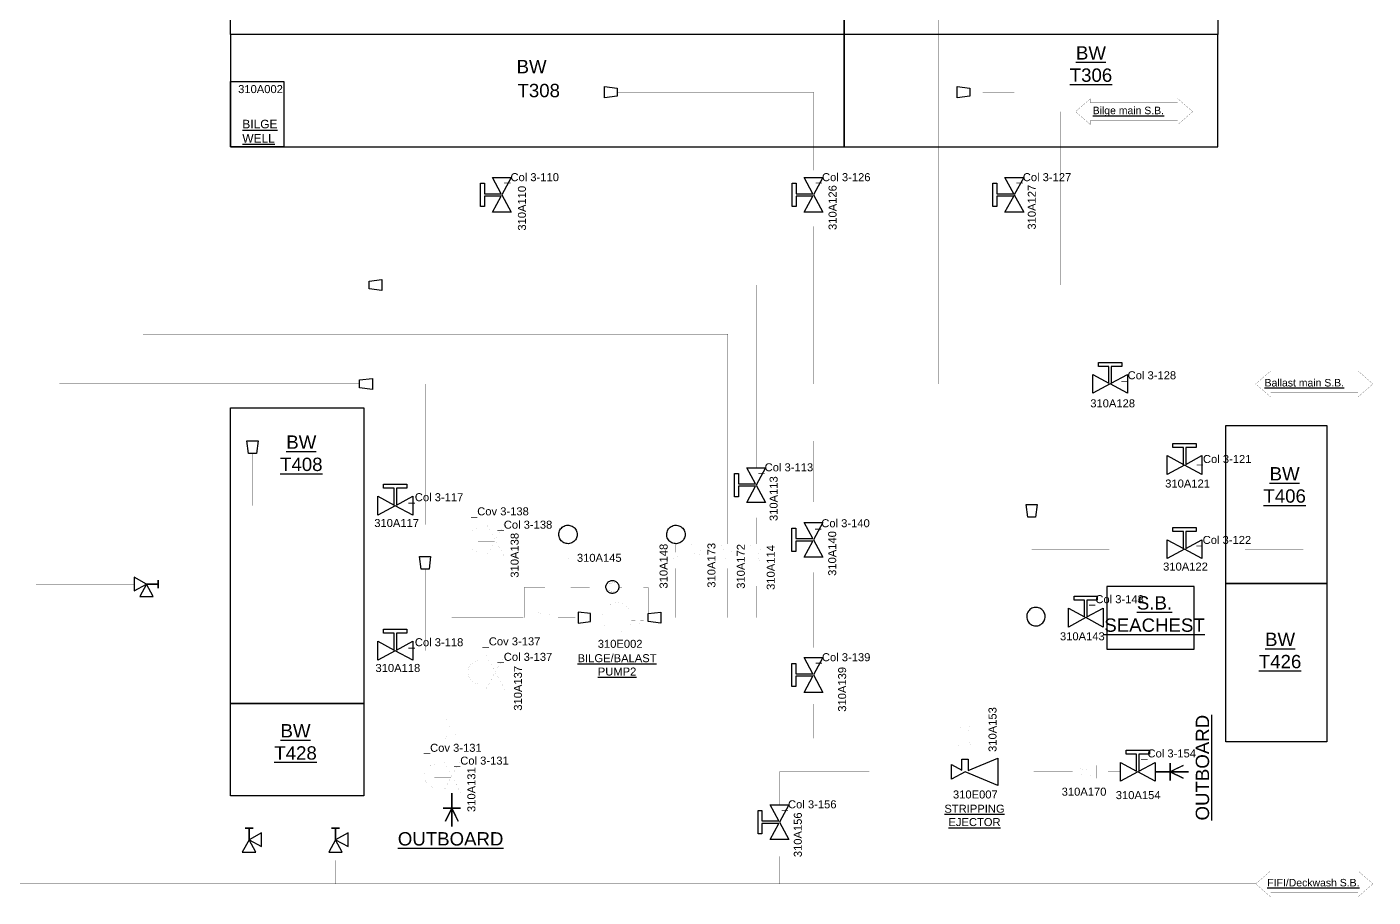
# Model space of a CAD drawing. Extents: x 129096 to 133654, y 117285 to 120851.
# Drawn here: x 131131 to 133654, y 117285 to 118915 of the extents above; entities that cross this region are included whole.
import ezdxf

# ---------------------------------------------------------------- set-up
doc = ezdxf.new("R2010")
doc.units = 0
doc.header["$MEASUREMENT"] = 0
for name, color, linetype in [('Ballast', 80, 'CONTINUOUS'), ('Bilge - Ballast', 233, 'CONTINUOUS'), ('FIFI-BAllast', 13, 'CONTINUOUS')]:
    doc.layers.add(name, color=color, linetype=linetype)
doc.layers.add('Bilge', color=50, linetype='CONTINUOUS', plot=False)
doc.layers.add('FIFI', color=10, linetype='CONTINUOUS', plot=False)
doc.styles.add('ARIAL', font='ARIAL.TTF', dxfattribs={"height": 12})

msp = doc.modelspace()

# ---------------------------------------------------------------- linework, layer by layer
at = {"layer": 'Ballast', "linetype": 'Continuous'}
for points, const_width in [([(132033, 120189.5), (132033, 120270), (132840.2, 120270), (132840.2, 118246.3), (132840.2, 120270), (132033, 120270), (132033, 120189.5)], 0.3), ([(132009.1, 117674.3), (132009.1, 117582.6), (132773.6, 117582.6), (132773.6, 119602.2), (132773.6, 117582.6), (132009.1, 117582.6), (132009.1, 117674.3)], 0.3), ([(132605.5, 118633), (132605.5, 118793), (132237.7, 118793), (132605.5, 118793), (132605.5, 118633)], 0.3), ([(132898.6, 118793), (132981.7, 118793), (132981.7, 118633), (132981.7, 118793), (132898.6, 118793)], 0.3), ([(132605.5, 118567.9), (132605.5, 118246.3), (132605.5, 118567.9)], 0.3), ([(132981.7, 118567.9), (132981.7, 118246.3), (132981.7, 118567.9)], 0.3), ([(133462.1, 118263), (133462.1, 118270.7), (133434, 118246.3), (133462.1, 118221.9), (133462.1, 118229.7), (133625.6, 118229.7), (133625.6, 118221.9), (133653.7, 118246.3), (133625.6, 118270.7), (133625.6, 118263), (133462.1, 118263)], 0.3), ([(131186.3, 118246.4), (131754.9, 118246.4), (131186.3, 118246.4)], 0.3), ([(131778.7, 118246.3), (132369, 118246.3), (131778.7, 118246.3)], 0.3), ([(131877.6, 117922.8), (131877.6, 118246.3), (131877.6, 117922.8)], 0.3), ([(132401.1, 118246.3), (132434.8, 118246.3), (132401.1, 118246.3)], 0.3), ([(132454.6, 118246.3), (132488.3, 118246.3), (132454.6, 118246.3)], 0.3), ([(132517.4, 118246.3), (132756.3, 118246.3), (132517.4, 118246.3)], 0.3), ([(132517.4, 118139.5), (132701.9, 118139.5), (132701.9, 118246.3), (132701.9, 118139.5), (132517.4, 118139.5)], 0.3), ([(132796.6, 118246.3), (133128.6, 118246.3), (132796.6, 118246.3)], 0.3), ([(132889.4, 117612.2), (132889.4, 118246.3), (132889.4, 117612.2)], 0.3), ([(133014.1, 118020.2), (133014.1, 118246.3), (133014.1, 118020.2)], 0.3), ([(133193.6, 118246.3), (133434, 118246.3), (133193.6, 118246.3)], 0.3), ([(132009.1, 117986.1), (132009.1, 118139.5), (132369, 118139.5), (132009.1, 118139.5), (132009.1, 117986.1)], 0.3), ([(132401.1, 118139.5), (132434.8, 118139.5), (132401.1, 118139.5)], 0.3), ([(132454.6, 118139.5), (132488.3, 118139.5), (132454.6, 118139.5)], 0.3), ([(132605.3, 117986.9), (132605.3, 118139.5), (132605.3, 117986.9)], 0.3), ([(131789.2, 118018.3), (131554.1, 118018.3), (131554.1, 118116.1), (131554.1, 118018.3), (131789.2, 118018.3)], 0.3), ([(133268.1, 118094.4), (133014.1, 118094.4), (133268.1, 118094.4)], 0.3), ([(133333.2, 118094.4), (133413.3, 118094.4), (133333.2, 118094.4)], 0.3), ([(131854.3, 118018.3), (131877.6, 118018.3), (131854.3, 118018.3)], 0.3), ([(133268.1, 117936.8), (133014.1, 117936.8), (133014.1, 117996.5), (133014.1, 117936.8), (133268.1, 117936.8)], 0.3), ([(133333.2, 117936.8), (133523.1, 117936.8), (133523.1, 117872.3), (133523.1, 117936.8), (133333.2, 117936.8)], 0.3), ([(132009.1, 117921.9), (132009.1, 117808.7), (132009.1, 117921.9)], 0.3), ([(132605.3, 117921.9), (132605.3, 117808.6), (132605.3, 117921.9)], 0.3), ([(131854.3, 117746.6), (131877.6, 117746.6), (131877.6, 117899.1), (131877.6, 117746.6), (131854.3, 117746.6)], 0.3), ([(132009.1, 117738.5), (132009.1, 117808.7), (132009.1, 117738.5)], 0.3), ([(132497.9, 117808.6), (132748.2, 117808.6), (132497.9, 117808.6)], 0.3), ([(132605.3, 117733.6), (132605.3, 117808.6), (132605.3, 117733.6)], 0.3), ([(132794, 117808.6), (132873.9, 117808.6), (132794, 117808.6)], 0.3), ([(132909.4, 117808.6), (133005, 117808.6), (132909.4, 117808.6)], 0.3), ([(133082.9, 117808.6), (133039.4, 117808.5), (133082.9, 117808.6)], 0.3), ([(133147.9, 117808.6), (133155.1, 117808.6), (133147.9, 117808.6)], 0.3), ([(131789.2, 117746.6), (131558.8, 117746.6), (131558.8, 117647.5), (131558.8, 117746.6), (131789.2, 117746.6)], 0.3), ([(132605.3, 117668.6), (132605.3, 117582.6), (132605.3, 117668.6)], 0.3), ([(132901.5, 117567.2), (132877.2, 117567.2), (132886.8, 117589.5), (132877.2, 117612.2), (132901.5, 117612.2), (132892, 117589.5), (132901.5, 117567.2)], 0.015), ([(132889.4, 117543.7), (132889.4, 117567.2), (132889.4, 117543.7)], 0.3)]:
    msp.add_lwpolyline(points, close=True, dxfattribs=dict(at, const_width=const_width))
for points in [[(131512.8, 119110.8), (132662.8, 119110.8), (132662.8, 118900.8), (131512.8, 118900.8)], [(132662.8, 119110.8), (133363.3, 119110.8), (133363.3, 118900.8), (132662.8, 118900.8)], [(131512.8, 118690.8), (132662.8, 118690.8), (132662.8, 118900.8), (131512.8, 118900.8)], [(132662.8, 118690.8), (133363.3, 118690.8), (133363.3, 118900.8), (132662.8, 118900.8)], [(132237.7, 118785.6), (132214, 118782.6), (132214, 118803.4), (132237.7, 118800.4)], [(132898.6, 118785.6), (132874.8, 118782.6), (132874.8, 118803.4), (132898.6, 118800.4)], [(131754.9, 118253.8), (131778.7, 118256.7), (131778.7, 118236), (131754.9, 118239)], [(131512.8, 118201.8), (131762.8, 118201.8), (131762.8, 117647.5), (131512.8, 117647.5)], [(133378.1, 118168.7), (133567.4, 118168.7), (133567.4, 117872.3), (133378.1, 117872.3)], [(131546.7, 118116.1), (131543.7, 118139.9), (131564.5, 118139.9), (131561.5, 118116.1)], [(133006.7, 117996.5), (133003.7, 118020.3), (133024.5, 118020.2), (133021.5, 117996.5)], [(131870.2, 117899.1), (131867.2, 117922.8), (131888, 117922.8), (131885, 117899.1)], [(133155.1, 117749.3), (133318.4, 117749.3), (133318.4, 117866.7), (133155.1, 117866.7)], [(133378.1, 117872.3), (133567.4, 117872.3), (133567.4, 117575.9), (133378.1, 117575.9)], [(131512.8, 117647.5), (131762.8, 117647.5), (131762.8, 117474.5), (131512.8, 117474.5)]]:
    msp.add_lwpolyline(points, close=True, dxfattribs=at)
at = {"layer": 'Ballast'}
for points in [[(132565.1, 118578.7), (132565.1, 118622.2), (132572.6, 118622.2), (132572.6, 118602.7), (132604.3, 118602.7), (132587.9, 118633), (132623, 118633), (132605.5, 118600.4), (132623, 118567.9), (132587.9, 118567.9), (132604.3, 118598.2), (132572.6, 118598.2), (132572.6, 118578.7), (132565.1, 118578.7)], [(132941.3, 118578.7), (132941.3, 118622.2), (132948.8, 118622.2), (132948.8, 118602.7), (132980.5, 118602.7), (132964.1, 118633), (132999.2, 118633), (132981.7, 118600.4), (132999.2, 118567.9), (132964.1, 118567.9), (132980.5, 118598.2), (132948.8, 118598.2), (132948.8, 118578.7), (132941.3, 118578.7)], [(133139.3, 118286.7), (133182.9, 118286.7), (133182.9, 118279.2), (133163.4, 118279.2), (133163.4, 118247.6), (133193.6, 118263.9), (133193.6, 118228.8), (133161.1, 118246.3), (133128.6, 118228.8), (133128.6, 118263.9), (133158.8, 118247.6), (133158.8, 118279.2), (133139.3, 118279.2), (133139.3, 118286.7)], [(133278.9, 118134.8), (133322.4, 118134.8), (133322.4, 118127.3), (133302.9, 118127.3), (133302.9, 118095.6), (133333.2, 118112), (133333.2, 118076.9), (133300.6, 118094.4), (133268.1, 118076.9), (133268.1, 118112), (133298.4, 118095.6), (133298.4, 118127.3), (133278.9, 118127.3), (133278.9, 118134.8)], [(131799.9, 118058.7), (131843.5, 118058.7), (131843.5, 118051.2), (131824, 118051.2), (131824, 118019.5), (131854.3, 118035.9), (131854.3, 118000.8), (131821.7, 118018.3), (131789.2, 118000.8), (131789.2, 118035.9), (131819.5, 118019.5), (131819.5, 118051.2), (131799.9, 118051.2), (131799.9, 118058.7)], [(132564.9, 117932.6), (132564.9, 117976.2), (132572.4, 117976.2), (132572.4, 117956.7), (132604.1, 117956.7), (132587.7, 117986.9), (132622.8, 117986.9), (132605.3, 117954.4), (132622.8, 117921.9), (132587.7, 117921.9), (132604.1, 117952.1), (132572.4, 117952.1), (132572.4, 117932.6), (132564.9, 117932.6)], [(133278.9, 117977.2), (133322.4, 117977.2), (133322.4, 117969.7), (133302.9, 117969.7), (133302.9, 117938.1), (133333.2, 117954.4), (133333.2, 117919.3), (133300.6, 117936.8), (133268.1, 117919.3), (133268.1, 117954.4), (133298.4, 117938.1), (133298.4, 117969.7), (133278.9, 117969.7), (133278.9, 117977.2)], [(133025.6, 117793.5), (133027.7, 117794.1), (133029.8, 117794.9), (133031.6, 117796), (133033.4, 117797.3), (133035, 117798.8), (133036.3, 117800.5), (133037.5, 117802.3), (133038.4, 117804.3), (133039, 117806.4), (133039.4, 117808.5), (133039.5, 117810.7), (133039.3, 117812.9), (133038.9, 117815), (133038.2, 117817), (133037.2, 117819), (133036.1, 117820.8), (133034.7, 117822.5), (133033, 117823.9), (133031.3, 117825.2), (133029.4, 117826.2), (133027.3, 117827), (133025.2, 117827.5), (133023.1, 117827.8), (133020.9, 117827.7), (133018.7, 117827.4), (133016.6, 117826.9), (133014.6, 117826), (133012.7, 117825), (133011, 117823.7), (133009.4, 117822.2), (133008.1, 117820.5), (133006.9, 117818.6), (133006, 117816.6), (133005.4, 117814.6), (133005, 117812.4), (133004.9, 117810.3), (133005, 117808.1), (133005.5, 117806), (133006.2, 117803.9), (133007.1, 117801.9), (133008.3, 117800.1), (133009.7, 117798.5), (133011.3, 117797), (133013.1, 117795.7), (133015, 117794.7), (133017, 117793.9), (133019.2, 117793.4), (133021.3, 117793.2), (133023.5, 117793.2)], [(133093.6, 117848.9), (133137.2, 117848.9), (133137.2, 117841.5), (133117.7, 117841.5), (133117.7, 117809.8), (133147.9, 117826.1), (133147.9, 117791), (133115.4, 117808.6), (133082.9, 117791), (133082.9, 117826.1), (133113.1, 117809.8), (133113.1, 117841.5), (133093.6, 117841.5), (133093.6, 117848.9)], [(131799.9, 117787), (131843.5, 117787), (131843.5, 117779.5), (131824, 117779.5), (131824, 117747.9), (131854.3, 117764.2), (131854.3, 117729.1), (131821.7, 117746.6), (131789.2, 117729.1), (131789.2, 117764.2), (131819.5, 117747.9), (131819.5, 117779.5), (131799.9, 117779.5), (131799.9, 117787)], [(132564.9, 117679.3), (132564.9, 117722.9), (132572.4, 117722.9), (132572.4, 117703.4), (132604.1, 117703.4), (132587.7, 117733.6), (132622.8, 117733.6), (132605.3, 117701.1), (132622.8, 117668.6), (132587.7, 117668.6), (132604.1, 117698.8), (132572.4, 117698.8), (132572.4, 117679.3), (132564.9, 117679.3)]]:
    msp.add_lwpolyline(points, close=True, dxfattribs=at)
at = {"layer": 'Ballast', "linetype": 'Continuous'}
for points in [[(132007.9, 117956.3, 0.06, 0.06, 0), (131976.7, 117956.3, 0.06, 0.06, 0), (131976.7, 117975.5, 0.06, 0.06, 0.884677), (131976.7, 117932.5, 0.06, 0.06, 0), (131976.7, 117951.8, 0.06, 0.06, 0), (132007.9, 117951.8, 0.06, 0.06, 0), (131991.8, 117921.9, 0, 0, 0), (132026.5, 117921.9, 0.06, 0.06, 0), (132009.1, 117954, 0.06, 0.06, 0), (132026.5, 117986.1, 0, 0, 0), (131991.8, 117986.1, 0.06, 0.06, 0)], [(132007.9, 117708.7, 0.06, 0.06, 0), (131976.7, 117708.7, 0.06, 0.06, 0), (131976.7, 117727.9, 0.06, 0.06, 0.884677), (131976.7, 117684.9, 0.06, 0.06, 0), (131976.7, 117704.2, 0.06, 0.06, 0), (132007.9, 117704.2, 0.06, 0.06, 0), (131991.8, 117674.3, 0, 0, 0), (132026.5, 117674.3, 0.06, 0.06, 0), (132009.1, 117706.4, 0.06, 0.06, 0), (132026.5, 117738.5, 0, 0, 0), (131991.8, 117738.5, 0.06, 0.06, 0)]]:
    msp.add_lwpolyline(points, format="xyseb", close=True, dxfattribs=at)
at = {"layer": 'Bilge', "linetype": 'Continuous'}
for points in [[(131512.8, 118812.7), (131612.8, 118812.7), (131612.8, 118690.8), (131512.8, 118690.8)], [(131773, 118439), (131796.7, 118442), (131796.7, 118421.2), (131773, 118424.3)]]:
    msp.add_lwpolyline(points, close=True, dxfattribs=at)
for points, const_width in [([(131551.5, 118756.3), (131551.5, 118780.6), (131573.8, 118771.1), (131596.4, 118780.6), (131596.4, 118756.3), (131573.8, 118765.8), (131551.5, 118756.3)], 0.015), ([(133124.5, 118773.1), (133124.5, 118780.8), (133096.3, 118756.4), (133124.5, 118732), (133124.5, 118739.8), (133287.9, 118739.8), (133287.9, 118732), (133316, 118756.4), (133287.9, 118780.8), (133287.9, 118773.1), (133124.5, 118773.1)], 0.3), ([(133003.9, 118431.6), (133068.7, 118431.6), (133068.7, 118756.4), (133096.3, 118756.4), (133068.7, 118756.4), (133068.7, 118431.6), (133003.9, 118431.6)], 0.3), ([(132021.6, 118567.9), (132021.6, 118431.6), (132021.6, 118567.9)], 0.3), ([(131183.4, 118431.6), (131773, 118431.6), (131183.4, 118431.6)], 0.3), ([(131796.7, 118431.6), (132497.9, 118431.6), (132497.9, 118089.4), (132497.9, 118431.6), (131796.7, 118431.6)], 0.3), ([(132497.9, 118431.6), (132591.1, 118431.6), (132497.9, 118431.6)], 0.3), ([(132620.9, 118431.6), (132759.4, 118431.6), (132620.9, 118431.6)], 0.3), ([(132787.8, 118431.6), (132826.3, 118431.6), (132787.8, 118431.6)], 0.3), ([(132852.4, 118431.6), (132963.5, 118431.6), (132852.4, 118431.6)], 0.3), ([(131184.9, 118339.7), (132444.7, 118339.7), (132444.7, 117946.7), (132444.7, 118339.7), (131184.9, 118339.7)], 0.3), ([(131184.9, 118284.8), (132387.6, 118284.8), (132387.6, 117946.7), (132387.6, 118284.8), (131184.9, 118284.8)], 0.3), ([(132497.9, 118024.4), (132497.9, 117946.7), (132497.9, 118024.4)], 0.3), ([(132399.7, 117901.7), (132375.4, 117901.7), (132385, 117924), (132375.4, 117946.7), (132399.7, 117946.7), (132390.2, 117924), (132399.7, 117901.7)], 0.015), ([(132456.8, 117901.7), (132432.6, 117901.7), (132442.1, 117924), (132432.6, 117946.7), (132456.8, 117946.7), (132447.3, 117924), (132456.8, 117901.7)], 0.015), ([(132510.1, 117901.7), (132485.8, 117901.7), (132495.3, 117924), (132485.8, 117946.7), (132510.1, 117946.7), (132500.6, 117924), (132510.1, 117901.7)], 0.015), ([(132387.6, 117901.7), (132387.6, 117808.6), (132387.6, 117901.7)], 0.3), ([(132444.7, 117901.7), (132444.7, 117808.6), (132444.7, 117901.7)], 0.3), ([(132497.9, 117901.7), (132497.9, 117808.6), (132497.9, 117901.7)], 0.3)]:
    msp.add_lwpolyline(points, close=True, dxfattribs=dict(at, const_width=const_width))
at = {"layer": 'Bilge', "linetype": 'Continuous', "const_width": 0.3}
msp.add_lwpolyline([(131596.4, 118768.4), (132021.6, 118768.4), (132021.6, 118633), (132021.6, 118768.4), (131596.4, 118768.4)], dxfattribs=at)
at = {"layer": 'Bilge'}
for points in [[(131981.2, 118578.7), (131981.2, 118622.2), (131988.7, 118622.2), (131988.7, 118602.7), (132020.4, 118602.7), (132004, 118633), (132039.1, 118633), (132021.6, 118600.4), (132039.1, 118567.9), (132004, 118567.9), (132020.4, 118598.2), (131988.7, 118598.2), (131988.7, 118578.7), (131981.2, 118578.7)], [(132457.6, 118035.1), (132457.6, 118078.7), (132465.1, 118078.7), (132465.1, 118059.2), (132496.7, 118059.2), (132480.4, 118089.4), (132515.5, 118089.4), (132497.9, 118056.9), (132515.5, 118024.4), (132480.4, 118024.4), (132496.7, 118054.6), (132465.1, 118054.6), (132465.1, 118035.1), (132457.6, 118035.1)]]:
    msp.add_lwpolyline(points, close=True, dxfattribs=at)
at = {"layer": 'Bilge - Ballast'}
for points in [[(132148.8, 117981.4), (132150.9, 117980.8), (132152.9, 117980), (132154.8, 117978.9), (132156.6, 117977.6), (132158.1, 117976.1), (132159.5, 117974.4), (132160.6, 117972.6), (132161.5, 117970.6), (132162.2, 117968.5), (132162.6, 117966.4), (132162.7, 117964.2), (132162.5, 117962), (132162.1, 117959.9), (132161.4, 117957.8), (132160.4, 117955.9), (132159.2, 117954.1), (132157.8, 117952.4), (132156.2, 117950.9), (132154.4, 117949.7), (132152.5, 117948.7), (132150.5, 117947.9), (132148.4, 117947.4), (132146.2, 117947.1), (132144, 117947.2), (132141.9, 117947.5), (132139.8, 117948), (132137.8, 117948.8), (132135.9, 117949.9), (132134.2, 117951.2), (132132.6, 117952.7), (132131.2, 117954.4), (132130.1, 117956.3), (132129.2, 117958.2), (132128.5, 117960.3), (132128.2, 117962.5), (132128, 117964.6), (132128.2, 117966.8), (132128.6, 117968.9), (132129.3, 117971), (132130.3, 117972.9), (132131.5, 117974.8), (132132.9, 117976.4), (132134.5, 117977.9), (132136.3, 117979.1), (132138.2, 117980.2), (132140.2, 117980.9), (132142.3, 117981.5), (132144.5, 117981.7), (132146.7, 117981.7)], [(132351.1, 117981.4), (132353.2, 117980.8), (132355.2, 117980), (132357.1, 117978.9), (132358.8, 117977.6), (132360.4, 117976.1), (132361.7, 117974.4), (132362.9, 117972.6), (132363.8, 117970.6), (132364.4, 117968.5), (132364.8, 117966.4), (132364.9, 117964.2), (132364.7, 117962), (132364.3, 117959.9), (132363.6, 117957.8), (132362.7, 117955.9), (132361.5, 117954.1), (132360.1, 117952.4), (132358.5, 117950.9), (132356.7, 117949.7), (132354.8, 117948.7), (132352.7, 117947.9), (132350.6, 117947.4), (132348.5, 117947.1), (132346.3, 117947.2), (132344.1, 117947.5), (132342, 117948), (132340, 117948.8), (132338.1, 117949.9), (132336.4, 117951.2), (132334.8, 117952.7), (132333.5, 117954.4), (132332.3, 117956.3), (132331.4, 117958.2), (132330.8, 117960.3), (132330.4, 117962.5), (132330.3, 117964.6), (132330.5, 117966.8), (132330.9, 117968.9), (132331.6, 117971), (132332.5, 117972.9), (132333.7, 117974.8), (132335.1, 117976.4), (132336.7, 117977.9), (132338.5, 117979.1), (132340.4, 117980.2), (132342.5, 117980.9), (132344.6, 117981.5), (132346.7, 117981.7), (132348.9, 117981.7)], [(132230.9, 117877.9), (132232.4, 117877.5), (132233.8, 117876.9), (132235.1, 117876.1), (132236.3, 117875.2), (132237.4, 117874.2), (132238.4, 117873), (132239.2, 117871.7), (132239.8, 117870.3), (132240.3, 117868.9), (132240.5, 117867.4), (132240.6, 117865.8), (132240.5, 117864.3), (132240.2, 117862.8), (132239.7, 117861.4), (132239, 117860), (132238.2, 117858.7), (132237.2, 117857.6), (132236.1, 117856.6), (132234.8, 117855.7), (132233.5, 117855), (132232.1, 117854.4), (132230.6, 117854.1), (132229.1, 117853.9), (132227.6, 117853.9), (132226.1, 117854.1), (132224.6, 117854.5), (132223.2, 117855.1), (132221.9, 117855.8), (132220.6, 117856.8), (132219.5, 117857.8), (132218.6, 117859), (132217.8, 117860.3), (132217.2, 117861.7), (132216.7, 117863.1), (132216.4, 117864.6), (132216.4, 117866.1), (132216.5, 117867.7), (132216.8, 117869.2), (132217.3, 117870.6), (132217.9, 117872), (132218.8, 117873.2), (132219.8, 117874.4), (132220.9, 117875.4), (132222.1, 117876.3), (132223.5, 117877), (132224.9, 117877.6), (132226.4, 117877.9), (132227.9, 117878.1), (132229.4, 117878.1)], [(131927.5, 117417.1), (131927.5, 117451.5), (131928.7, 117449.1), (131934.7, 117437.1), (131939.5, 117427.5), (131927.5, 117451.5), (131915.5, 117427.5), (131927.5, 117451.5), (131927.5, 117417.1)]]:
    msp.add_lwpolyline(points, close=True, dxfattribs=at)
at = {"layer": 'Bilge - Ballast', "linetype": 'Continuous'}
for points, const_width in [([(132151.3, 117930.3), (132136.8, 117930.3), (132142.5, 117916.9), (132136.8, 117903.3), (132151.3, 117903.3), (132145.6, 117916.9), (132151.3, 117930.3)], 0.009), ([(132144, 117930.3), (132144, 117947.2), (132144, 117930.3)], 0.3), ([(132353.6, 117930.3), (132339, 117930.3), (132344.7, 117916.9), (132339, 117903.3), (132353.6, 117903.3), (132347.9, 117916.9), (132353.6, 117930.3)], 0.009), ([(132346.3, 117930.3), (132346.3, 117947.2), (132346.3, 117930.3)], 0.3), ([(132144, 117903.3), (132144, 117808.7), (132144, 117903.3)], 0.3), ([(132346.3, 117903.3), (132346.3, 117808.7), (132346.3, 117903.3)], 0.3), ([(132135.8, 117865), (132063.3, 117865), (132063.3, 117808.7), (132063.3, 117865), (132135.8, 117865)], 0.3), ([(132216.4, 117865), (132150.6, 117865), (132216.4, 117865)], 0.3), ([(132251.3, 117865), (132240.6, 117865), (132251.3, 117865)], 0.3), ([(132278.2, 117857.7), (132278.2, 117872.3), (132264.9, 117866.6), (132251.3, 117872.3), (132251.3, 117857.7), (132264.9, 117863.4), (132278.2, 117857.7)], 0.009), ([(132278.2, 117865), (132295.7, 117865), (132295.7, 117808.8), (132295.7, 117865), (132278.2, 117865)], 0.3), ([(132081.8, 117808.7), (131927.5, 117808.7), (131927.5, 117624), (131927.5, 117808.7), (132081.8, 117808.7)], 0.3), ([(132081.8, 117796.5), (132081.8, 117820.8), (132104.1, 117811.3), (132126.7, 117820.8), (132126.7, 117796.5), (132104.1, 117806), (132081.8, 117796.5)], 0.015), ([(132164.1, 117808.7), (132126.7, 117808.7), (132164.1, 117808.7)], 0.3), ([(132287.1, 117808.6), (132295.7, 117808.6), (132287.1, 117808.6)], 0.3), ([(132319.4, 117808.6), (132497.9, 117808.6), (132319.4, 117808.6)], 0.3), ([(131939.6, 117579.1), (131915.4, 117579.1), (131924.9, 117601.4), (131915.4, 117624), (131939.6, 117624), (131930.2, 117601.4), (131939.6, 117579.1)], 0.015), ([(131927.5, 117544.1), (131927.5, 117579.1), (131927.5, 117544.1)], 0.3)]:
    msp.add_lwpolyline(points, close=True, dxfattribs=dict(at, const_width=const_width))
at = {"layer": 'Bilge - Ballast', "linetype": 'Continuous', "const_width": 0.21}
for points in [[(132236.4, 117875.1), (132217.7, 117871.5)], [(132235.8, 117856.4), (132218.1, 117859.8)]]:
    msp.add_lwpolyline(points, dxfattribs=at)
at = {"layer": 'Bilge - Ballast', "linetype": 'Continuous'}
for points in [[(132287.1, 117813.3, 0.0405, 0.0405, 0), (132280.9, 117813.3, 0.0405, 0.0405, 0), (132280.9, 117821.2, 0.0405, 0.0405, 0), (132271.4, 117813.3, 0.0405, 0.0405, 0), (132264.7, 117813.3, 0.0405, 0.0405, 0.413831), (132232.6, 117836, 0.0405, 0.0405, 0), (132232.6, 117836, 0.0405, 0.0405, 0.315826), (132209.9, 117813.4, 0.0405, 0.0405, 0), (132203.7, 117813.4, 0.0405, 0.0405, 0), (132203.7, 117821.3, 0.0405, 0.0405, 0), (132194.2, 117813.4, 0.0405, 0.0405, 0), (132187.8, 117813.4, 0.0405, 0.0405, 0), (132187.8, 117803.9, 0.0405, 0.0405, 0), (132194.1, 117803.9, 0.0405, 0.0405, 0), (132203.7, 117795.9, 0.0405, 0.0405, 0), (132203.7, 117803.9, 0.0405, 0.0405, 0), (132209.9, 117803.9, 0.0405, 0.0405, 0.841554), (132264.6, 117803.8, 0.0405, 0.0405, 0), (132271.3, 117803.8, 0.0405, 0.0405, 0), (132280.8, 117795.8, 0.0405, 0.0405, 0), (132280.8, 117803.8, 0.0405, 0.0405, 0), (132287.1, 117803.8, 0.027, 0.027, 0)], [(131926.3, 117514.2, 0.06, 0.06, 0), (131895, 117514.2, 0.06, 0.06, 0), (131895, 117533.5, 0.06, 0.06, 0.884677), (131895, 117490.4, 0.06, 0.06, 0), (131895, 117509.7, 0.06, 0.06, 0), (131926.3, 117509.7, 0.06, 0.06, 0), (131910.2, 117479.8, 0, 0, 0), (131944.8, 117479.8, 0.06, 0.06, 0), (131927.5, 117511.9, 0.06, 0.06, 0), (131944.8, 117544.1, 0, 0, 0), (131910.2, 117544.1, 0.06, 0.06, 0)]]:
    msp.add_lwpolyline(points, format="xyseb", close=True, dxfattribs=at)
for points in [[(132187.8, 117816.1), (132164.1, 117819.1), (132164.1, 117798.3), (132187.8, 117801.3)], [(132295.7, 117816), (132319.4, 117819), (132319.4, 117798.2), (132295.7, 117801.2)]]:
    msp.add_lwpolyline(points, close=True, dxfattribs=at)
at = {"layer": 'Bilge - Ballast'}
for points in [[(131927.5, 117479.8), (131927.5, 117451.5), (131927.5, 117479.8)], [(131911.3, 117451.5), (131943.7, 117451.5), (131911.3, 117451.5)]]:
    msp.add_lwpolyline(points, dxfattribs=at)
at = {"layer": 'FIFI', "linetype": 'Continuous', "const_width": 0.3}
for points in [[(131148.5, 120285.5), (131148.5, 117871.4), (131332.2, 117871.4), (131148.5, 117871.4), (131148.5, 120285.5)], [(132863.7, 117519.7), (132541.7, 117519.7), (132541.7, 117458), (132541.7, 117519.7), (132863.7, 117519.7)], [(131547.6, 117369.2), (131547.6, 117309.8), (131547.6, 117369.2)], [(131709.6, 117369.2), (131709.6, 117309.8), (131709.6, 117369.2)], [(133462.1, 117326.5), (133462.1, 117334.2), (133434, 117309.8), (133462.1, 117285.4), (133462.1, 117293.1), (133625.6, 117293.1), (133625.6, 117285.4), (133653.7, 117309.8), (133625.6, 117334.2), (133625.6, 117326.5), (133462.1, 117326.5)], [(130083.7, 117309.8), (133434, 117309.8), (130083.7, 117309.8)]]:
    msp.add_lwpolyline(points, close=True, dxfattribs=at)
at = {"layer": 'FIFI'}
for points in [[(131355.7, 117871.4), (131332.2, 117884.1), (131332.2, 117858.8), (131355.7, 117871.4), (131343, 117848), (131368.3, 117848), (131355.7, 117871.4), (131377.3, 117871.4), (131377.3, 117863.8), (131377.3, 117879), (131377.3, 117871.4), (131355.7, 117871.4)], [(132501.4, 117403.7), (132501.4, 117447.3), (132508.8, 117447.3), (132508.8, 117427.8), (132540.5, 117427.8), (132524.2, 117458), (132559.3, 117458), (132541.7, 117425.5), (132559.3, 117393), (132524.2, 117393), (132540.5, 117423.2), (132508.8, 117423.2), (132508.8, 117403.7), (132501.4, 117403.7)], [(131547.6, 117392.6), (131535, 117369.2), (131560.3, 117369.2), (131547.6, 117392.6), (131571.1, 117379.9), (131571.1, 117405.2), (131547.6, 117392.6), (131547.6, 117414.2), (131555.3, 117414.2), (131540.1, 117414.2), (131547.6, 117414.2), (131547.6, 117392.6)], [(131709.6, 117392.6), (131697, 117369.2), (131722.3, 117369.2), (131709.6, 117392.6), (131733.1, 117379.9), (131733.1, 117405.2), (131709.6, 117392.6), (131709.6, 117414.2), (131717.3, 117414.2), (131702.1, 117414.2), (131709.6, 117414.2), (131709.6, 117392.6)]]:
    msp.add_lwpolyline(points, close=True, dxfattribs=at)
at = {"layer": 'FIFI', "linetype": 'Continuous', "const_width": 0.3}
msp.add_lwpolyline([(132541.7, 117393), (132541.7, 117309.8), (132541.7, 117393)], dxfattribs=at)
at = {"layer": 'FIFI-BAllast'}
for points in [[(133191.3, 117560), (133234.8, 117560), (133234.8, 117552.5), (133215.3, 117552.5), (133215.3, 117520.9), (133245.6, 117537.2), (133245.6, 117502.1), (133213, 117519.7), (133180.5, 117502.1), (133180.5, 117537.2), (133210.8, 117520.9), (133210.8, 117552.5), (133191.3, 117552.5), (133191.3, 117560)], [(133308.3, 117519.7), (133273.9, 117519.7), (133276.3, 117520.9), (133288.3, 117526.9), (133297.9, 117531.7), (133273.9, 117519.7), (133297.9, 117507.7), (133273.9, 117519.7), (133308.3, 117519.7)]]:
    msp.add_lwpolyline(points, close=True, dxfattribs=at)
at = {"layer": 'FIFI-BAllast', "linetype": 'Continuous'}
msp.add_lwpolyline([(132863.7, 117505.8), (132863.7, 117533.5), (132883.4, 117522.9), (132883.4, 117543.7), (132895.4, 117543.7), (132895.4, 117522.2), (132951.1, 117545.5), (132951.1, 117493.8), (132889.4, 117519.7)], close=True, dxfattribs=at)
for points, const_width in [([(133091.3, 117507.5), (133091.3, 117531.8), (133113.6, 117522.3), (133136.3, 117531.8), (133136.3, 117507.5), (133113.6, 117517), (133091.3, 117507.5)], 0.015), ([(132951.1, 117519.7), (133091.3, 117519.7), (132951.1, 117519.7)], 0.3), ([(133136.3, 117519.7), (133180.5, 117519.7), (133136.3, 117519.7)], 0.3)]:
    msp.add_lwpolyline(points, close=True, dxfattribs=dict(at, const_width=const_width))
at = {"layer": 'FIFI-BAllast'}
for points in [[(133273.9, 117503.4), (133273.9, 117535.9), (133273.9, 117503.4)], [(133245.6, 117519.7), (133273.9, 117519.7), (133245.6, 117519.7)]]:
    msp.add_lwpolyline(points, dxfattribs=at)

# ---------------------------------------------------------------- texts
at = {"layer": 'Ballast', "linetype": 'Continuous', "style": 'ARIAL'}
for s, height, p in [('BW', 25, (132049, 118828.3)), ('T308', 25, (132050.7, 118783.5)), ('_Col 3-126', 15, (132609.7, 118626.2)), ('_Col 3-127', 15, (132985.9, 118626.2)), ('_Col 3-128', 15, (133182.4, 118255.1)), ('_Col 3-121', 15, (133323.5, 118098.2)), ('_Col 3-117', 15, (131846.7, 118026.7)), ('_Cov 3-138', 15, (131963.6, 118000.2)), ('_Col 3-138', 15, (132013.4, 117975.2)), ('_Col 3-140', 15, (132608.3, 117977.9)), ('_Col 3-122', 15, (133323, 117946.6)), ('_Col 3-143', 15, (133121.9, 117835.6)), ('_Col 3-118', 15, (131846.7, 117755)), ('_Cov 3-137', 15, (131985.3, 117756.6)), ('_Col 3-137', 15, (132013.4, 117727.6)), ('_Col 3-139', 15, (132609.5, 117726.9))]:
    msp.add_text(s, height=height, dxfattribs=at).set_placement(p)
for s, insert, char_height, width, attachment_point in [('{\\LBW\\PT306}', (133125.3, 118879), 25, 129.237, 2), ('{\\LBallast main S.B.}', (133525.1, 118255.6), 14, 191.275, 2), ('310A128', (133124, 118217.5), 15, 88.338, 1), ('{\\LBW\\PT408}', (131645.6, 118149.9), 25, 129.237, 2), ('{\\LBW\\PT406}', (133488.2, 118090.6), 25, 129.237, 2), ('310A121', (133264.4, 118067.3), 15, 88.338, 1), ('310A117', (131782.3, 117993.4), 15, 88.338, 1), ('310A122', (133260.5, 117911.7), 15, 88.338, 1), ('{\\LS.B.\\PSEACHEST}', (133244.4, 117848.7), 25, 129.237, 2), ('310A143', (133067.2, 117781.1), 15, 88.338, 1), ('{\\LBW\\PT426}', (133479.7, 117780.4), 25, 129.237, 2), ('310A118', (131784.6, 117721.8), 15, 88.338, 1), ('{\\LBW\\PT428}', (131634.8, 117609.2), 25, 129.237, 2)]:
    msp.add_mtext(s, dxfattribs=dict(at, insert=insert, char_height=char_height, width=width, attachment_point=attachment_point))
at = {"layer": 'Ballast', "linetype": 'Continuous', "char_height": 15, "width": 88.338, "attachment_point": 1, "rotation": 90, "style": 'ARIAL'}
for s, insert in [('310A126', (132633.6, 118534.8)), ('310A127', (133006.9, 118535.5)), ('310A138', (132037.8, 117883.4)), ('310A140', (132632.9, 117886.8)), ('310A137', (132044, 117634.2)), ('310A139', (132651.5, 117632.3)), ('310A153', (132933.3, 117557))]:
    msp.add_mtext(s, dxfattribs=dict(at, insert=insert))
at = {"layer": 'Bilge', "linetype": 'Continuous', "style": 'ARIAL'}
for s, p in [('_Col 3-110', (132025.9, 118626.2)), ('_Col 3-113', (132502.2, 118082.7))]:
    msp.add_text(s, height=15, dxfattribs=at).set_placement(p)
for s, insert, char_height, width, attachment_point in [('310A002', (131527.2, 118806.2), 15, 88.338, 1), ('{\\LBilge main S.B.}', (133195.4, 118765.7), 14, 191.275, 2), ('{\\LBILGE\\PWELL}', (131535.1, 118741.2), 16, 172.638, 1)]:
    msp.add_mtext(s, dxfattribs=dict(at, insert=insert, char_height=char_height, width=width, attachment_point=attachment_point))
at = {"layer": 'Bilge', "linetype": 'Continuous', "char_height": 15, "width": 88.338, "attachment_point": 1, "rotation": 90, "style": 'ARIAL'}
for s, insert in [('310A110', (132051.5, 118533.5)), ('310A113', (132523.1, 117989.5)), ('310A173', (132406.6, 117864.6)), ('310A172', (132461.7, 117862.6)), ('310A114', (132517.7, 117860.5))]:
    msp.add_mtext(s, dxfattribs=dict(at, insert=insert))
at = {"layer": 'Bilge - Ballast', "linetype": 'Continuous', "style": 'ARIAL'}
for s, p in [('_Cov 3-131', (131875.3, 117557.2)), ('_Col 3-131', (131931.8, 117533.2))]:
    msp.add_text(s, height=15, dxfattribs=at).set_placement(p)
for s, insert, char_height, width, attachment_point in [('310A145', (132162, 117928.1), 15, 88.338, 1), ('310E002', (132201.1, 117767), 15, 88.338, 1), ('{\\LBILGE/BALAST PUMP2}', (132237.3, 117740.1), 15, 129.237, 2), ('{\\LOUTBOARD}', (131925.4, 117406.7), 25, 129.237, 2)]:
    msp.add_mtext(s, dxfattribs=dict(at, insert=insert, char_height=char_height, width=width, attachment_point=attachment_point))
at = {"layer": 'Bilge - Ballast', "linetype": 'Continuous', "char_height": 15, "width": 88.338, "attachment_point": 1, "rotation": 90, "style": 'ARIAL'}
for s, insert in [('310A148', (132316.9, 117863.1)), ('310A131', (131956.8, 117444.4))]:
    msp.add_mtext(s, dxfattribs=dict(at, insert=insert))
at = {"layer": 'FIFI', "linetype": 'Continuous', "style": 'ARIAL'}
msp.add_text('_Col 3-156', height=15, dxfattribs=at).set_placement((132546, 117451.3))
at = {"layer": 'FIFI', "linetype": 'Continuous', "insert": (132568.5, 117359.8), "char_height": 15, "width": 88.338, "attachment_point": 1, "rotation": 90, "style": 'ARIAL'}
msp.add_mtext('310A156', dxfattribs=at)
at = {"layer": 'FIFI', "linetype": 'Continuous', "insert": (133542.1, 117319.1), "char_height": 14, "width": 191.275, "attachment_point": 2, "style": 'ARIAL'}
msp.add_mtext('{\\LFIFI/Deckwash S.B.}', dxfattribs=at)
at = {"layer": 'FIFI-BAllast', "linetype": 'Continuous', "style": 'ARIAL'}
msp.add_text('_Col 3-154', height=15, dxfattribs=at).set_placement((133219.6, 117546.7))
at = {"layer": 'FIFI-BAllast', "linetype": 'Continuous', "insert": (133321.6, 117527.5), "char_height": 25, "width": 129.237, "attachment_point": 2, "rotation": 90, "style": 'ARIAL'}
msp.add_mtext('{\\LOUTBOARD}', dxfattribs=at)
at = {"layer": 'FIFI-BAllast', "linetype": 'Continuous', "char_height": 15, "style": 'ARIAL'}
for s, insert, width, attachment_point in [('310E007', (132866.7, 117484.8), 88.338, 1), ('310A170', (133070.4, 117490), 88.338, 1), ('310A154', (133171.8, 117483.6), 88.338, 1), ('{\\LSTRIPPING EJECTOR}', (132907.1, 117458.1), 129.237, 2)]:
    msp.add_mtext(s, dxfattribs=dict(at, insert=insert, width=width, attachment_point=attachment_point))

doc.saveas('drawing.dxf')
